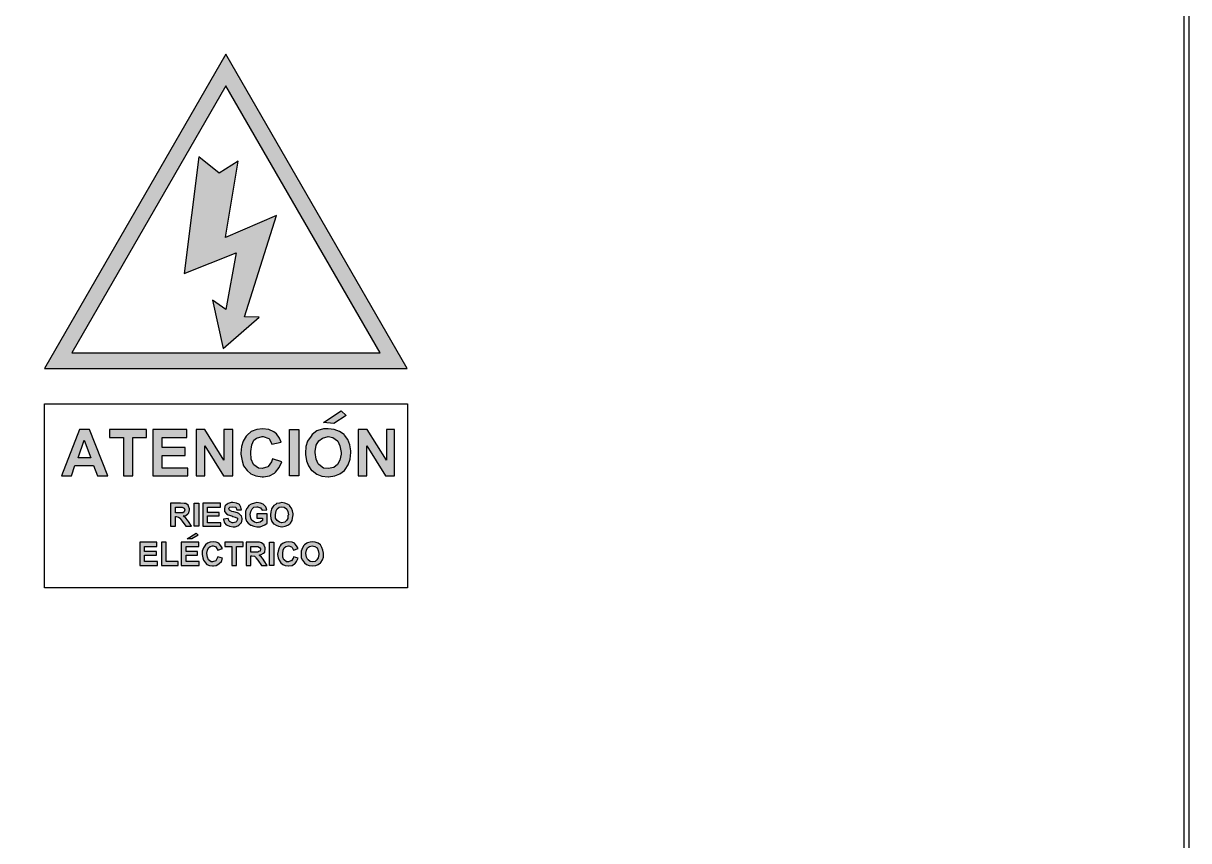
# Model space of a CAD drawing. Header units: millimetres. Extents: x 2153 to 5658, y -781 to 1156.
# Drawn here: x 2550.2 to 3034.4, y 196.8 to 536.4 of the extents above; entities that cross this region are included whole.
import ezdxf

# ---------------------------------------------------------------- set-up
doc = ezdxf.new("R2010")
doc.units = ezdxf.units.MM
doc.layers.add('47ELEC-205-EQUIP', color=5, linetype='Continuous')

# ---------------------------------------------------------------- blocks, each defined once
blk = doc.blocks.new('RIESGO ELECTRICO-2')
at = {"layer": '47ELEC-205-EQUIP'}
h = blk.add_hatch(color=3, dxfattribs=at)
h.paths.add_polyline_path([(-8.881784197001252e-16, 221.673318375857), (-75.3426421340464, 91.1760342232019), (75.3426421340464, 91.1760342232019)])
h.paths.add_polyline_path([(64.061900876246, 97.68897322505654), (-64.061900876246, 97.68897322505656), (0, 208.6474403721595)], flags=16)
h.paths.add_polyline_path([(5.040818813829901, 177.3432385768265), (-0.0219251722410263, 146.5286804375164), (-0.1759054642861893, 145.591474314755), (21.05506316001083, 154.6973235341929), (7.678244589460521, 112.6256320747698), (13.8241906244093, 112.4906586929828), (-1.101678317638289, 99.4657273505145), (-5.538446318645581, 119.5931263697094), (-0.05284212860897419, 115.6778592418223), (4.257178668829512, 139.1694620091384), (-17.29304849349137, 130.5558431561094), (-11.21977578225233, 179.1051139796591), (-2.795582636066678, 172.2534224822566)], flags=0)
h = blk.add_hatch(color=3, dxfattribs=at)
h.dxf.hatch_style = 1
h.paths.add_polyline_path([(49.92698293486509, 71.56832159642907), (47.83200813881198, 73.54990429263697), (40.47914875841605, 68.69178711547801), (44.77107130924553, 68.3039311754268)])
h.paths.add_polyline_path([(-11.56323373397477, 21.98743488972307), (-12.4042828502896, 22.7829615846935), (-16.08071254048757, 20.353902996114), (-14.14118954678455, 20.35523967922194)])
h = blk.add_hatch(color=3, dxfattribs=at)
h.dxf.hatch_style = 1
h.paths.add_polyline_path([(-8.751268467860427, 59.03094426535972), (-1.038922326746617, 46.60549770467787), (2.817250743808472, 46.60549770467787), (2.81725074380847, 65.88636305745968), (-0.8246904894949694, 65.88636305745968), (-0.8246904894949694, 53.03245282227181), (-8.751268467862808, 65.88636305745968), (-12.39320970116387, 65.88636305745968), (-12.39320970116387, 46.60549770467787), (-8.751268467860427, 46.60549770467787)])
h.paths.add_polyline_path([(-26.53251095987071, 58.38824875360024), (-26.53251095987071, 62.4586536614097), (-16.24938277171896, 62.4586536614097), (-16.24938277171896, 65.88636305745968), (-30.38868403042579, 65.88636305745968), (-30.38868403042579, 46.60549770467787), (-15.82091909721385, 46.60549770467787), (-15.82091909721385, 49.81897526347529), (-26.53251095987071, 49.81897526347529), (-26.53251095987071, 54.96053935755026), (-16.89207828347935, 54.96053935755026), (-16.89207828347935, 58.38824875360024)])
h.paths.add_polyline_path([(-38.74372568329818, 62.4586536614097), (-32.95946607746373, 62.4586536614097), (-32.95946607746373, 65.88636305745968), (-48.38415835968954, 65.88636305745968), (-48.38415835968953, 62.4586536614097), (-42.59989875385509, 62.4586536614097), (-42.59989875385509, 46.60549770467787), (-38.74372568329818, 46.60549770467787)])
h.paths.add_polyline_path([(-56.73920001256193, 65.88636305745968), (-60.80960492037048, 65.88636305745968), (-68.30771922423082, 46.60549770467787), (-64.23731431642227, 46.60549770467787), (-62.73769145564983, 50.8901344497408), (-55.02534531453603, 50.8901344497408), (-53.31149061651195, 46.60549770467787), (-49.02685387144811, 46.60549770467787)])
h.paths.add_polyline_path([(-56.09650450080154, 54.10361200853822), (-61.45230043213086, 54.10361200853822), (-58.88151838509294, 61.38749447514421)], flags=16)
h.paths.add_polyline_path([(17.94439880762613, 61.98258291195931), (19.09887037504814, 59.67363977711921), (22.95504344560322, 60.53056712613215), (22.31234793384465, 62.24442182415714), (21.02695691032568, 63.95827652218212), (19.95579772406017, 64.81520387119417), (17.81347935152916, 65.88636305745968), (15.24269730449123, 66.10059489471314), (12.88614709470676, 65.88636305745968), (10.52959688492228, 65.02943570844764), (8.81574218689639, 63.52981284767612), (8.38727851239765, 63.10134917317556), (7.1018874888723, 60.95903080063816), (6.459191977111914, 58.81671242810717), (6.244960139858451, 56.03169854381579), (6.244960139858449, 55.60323486930974), (6.673423814365378, 52.81822098501925), (7.316119326125765, 50.67590261248734), (8.81574218689638, 48.7478160772098), (10.31536504766882, 47.46242505369082), (12.45768342019983, 46.60549770467787), (15.02846546723777, 46.17703403017185), (15.67116097899635, 46.17703403017185), (18.02771118878081, 46.60549770467787), (20.17002956131364, 47.67665689094429), (20.59849323581876, 48.10512056545031), (22.0981160965912, 50.03320710072877), (23.16927528285668, 52.38975731051323), (19.31310221229979, 53.67514833403129), (18.88463853779468, 52.38975731051325), (17.4722953144218, 50.27124247545392), (15.02846546723777, 49.60474342622183), (13.52884260646533, 49.81897526347529), (11.42547547707074, 51.22122001640568), (10.52959688492229, 53.46091649677873), (10.29339255154027, 56.5315728307399), (10.74382872217574, 59.45940793986573), (11.60075607118778, 61.38749447514419), (12.67191525745329, 62.24442182415714), (15.27330185267033, 62.95389089558007)])
h.paths.add_polyline_path([(30.2389259122101, 65.88636305745968), (26.38275284165321, 65.88636305745968), (26.3827528416532, 46.60549770467787), (30.23892591221011, 46.60549770467787)])
h.paths.add_polyline_path([(42.4501406356394, 66.10059489471314), (40.52205410036004, 66.10059489471314), (38.16550389057557, 65.45789938295366), (37.73704021607045, 65.2436675457011), (35.80895368079108, 63.74404468492867), (35.3804900062859, 63.10134917316912), (33.88086714551356, 60.95903080063818), (33.23817163375497, 58.81671242810717), (33.02393979650151, 56.03169854381568), (33.02393979650151, 55.38900303205629), (33.45240347100661, 52.81822098501927), (34.30933082002046, 50.67590261248736), (35.59472184353945, 48.74781607720979), (35.80895368079109, 48.74781607720979), (37.73704021607047, 47.24819321643736), (39.87935858860146, 46.39126586742532), (42.45014063563941, 46.17703403017185), (42.66437247289106, 46.17703403017185), (45.23515451992901, 46.60549770467788), (47.37747289245998, 47.46242505369081), (49.30555942773935, 48.74781607720979), (49.51979126499283, 49.17627975171581), (50.80518228851178, 51.10436628699424), (51.66210963752382, 53.46091649677874), (51.87634147477729, 56.24593038106931), (51.87634147477728, 56.88862589282874), (51.44787780027036, 59.45940793986571), (50.59095045125832, 61.60172631239769), (49.30555942773936, 63.52981284767612), (49.0913275904859, 63.74404468492867), (47.16324105520834, 65.02943570844764), (45.02092268267552, 65.88636305745968)])
h.paths.add_polyline_path([(44.37822717091695, 62.4586536614097), (46.4754441040262, 61.06050903933719), (47.37747289245999, 59.03094426535971), (47.80593656696692, 56.2459303810692), (47.80593656696691, 55.60323486930969), (47.37747289245999, 53.03245282227182), (46.30631370619451, 51.31859812424682), (44.80669084542388, 50.03320710072876), (42.45014063563939, 49.60474342622183), (40.52205410036005, 49.81897526347529), (38.41207260892385, 51.46007197903688), (37.522808378817, 53.46091649677872), (37.06006761034953, 56.46873149181231), (37.522808378817, 59.24517610261319), (38.59396756508249, 61.17326263789163), (40.09359042585493, 62.24442182415714), (42.4501406356394, 62.88711733591663)], flags=16)
h.paths.add_polyline_path([(54.87558719632034, 46.60549770467787), (58.51752842962378, 46.60549770467787), (58.51752842962378, 59.03094426535972), (66.22987457073577, 46.60549770467787), (70.08604764129268, 46.60549770467787), (70.0860476412927, 65.88636305745968), (66.65833824524269, 65.88636305745968), (66.6583382452427, 53.03245282227179), (58.7317602668785, 65.88636305745968), (54.87558719632032, 65.88636305745968)])
h = blk.add_hatch(color=3, dxfattribs=at)
h.dxf.hatch_style = 1
h.paths.add_polyline_path([(23.16927528285669, 35.46544216751499), (22.31234793384465, 35.25121033026244), (21.02695691032568, 35.03697849300897), (20.81272507307222, 34.82274665575551), (19.95579772406018, 34.18005114399602), (19.52733404957416, 33.75158746951092), (18.88463853779467, 32.89466012047797), (18.88463853779467, 32.68042828322449), (18.67040670054121, 31.609269096959), (18.45617486328774, 30.32387807344003), (18.45617486328774, 30.10964623618656), (18.67040670054121, 28.8242552126685), (19.09887037504814, 27.53886418914953), (19.74156588680671, 26.68193684013659), (19.95579772406017, 26.68193684013659), (20.81272507307222, 26.0392413283771), (21.88388425933772, 25.61077765387108), (23.16927528285668, 25.39654581661762), (23.38350712011015, 25.39654581661762), (24.66889814362912, 25.61077765387108), (25.74005732989463, 26.0392413283771), (26.59698467890666, 26.68193684013658), (26.81121651616013, 26.89616867739005), (27.4539120279187, 27.96732786365556), (27.66814386517217, 29.03848704992106), (27.88237570242563, 30.32387807344003), (27.88237570242563, 30.75234174794605), (27.66814386517217, 32.03773277146502), (27.23968019066706, 33.10889195773052), (26.59698467890667, 33.96581930674347), (26.59698467890667, 34.18005114399602), (25.52582549264116, 34.82274665575551), (24.45466630637566, 35.25121033026244)])
h.paths.add_polyline_path([(24.24043446912219, 33.53735563223745), (25.26874728793693, 32.76612101812585), (25.74005732989463, 31.82350093421246), (25.95428916714809, 30.32387807344003), (25.74005732989463, 30.10964623618656), (25.74005732989463, 28.8242552126685), (25.09736181813423, 27.96732786365556), (24.45466630637566, 27.32463235189607), (23.16927528285669, 27.11040051464352), (22.31234793384465, 27.32463235189607), (21.24118874757914, 27.96732786365556), (20.59849323581875, 29.03848704992106), (20.59849323581875, 30.32387807344003), (20.59849323581875, 30.5381099106935), (20.81272507307222, 32.03773277146502), (21.24118874757914, 32.89466012047797), (22.09811609659118, 33.53735563223745), (23.16927528285669, 33.75158746949)], flags=16)
h.paths.add_polyline_path([(14.38576995547919, 33.32312379498399), (15.02846546723777, 32.25196460871848), (16.95655200251531, 32.46619644597104), (16.5280883280102, 33.75158746949), (15.4569291417428, 34.82274665575627), (14.38576995547919, 35.25121033026244), (12.88614709470676, 35.46544216751499), (11.81498790844125, 35.25121033026244), (10.52959688492228, 34.82274665575551), (9.458437698656784, 34.18005114399602), (8.815742186896388, 33.10889195773052), (8.601510349642924, 32.89466012047797), (8.173046675137813, 31.82350093421246), (8.173046675137812, 30.32387807344003), (8.173046675137812, 29.03848704992106), (8.601510349642917, 27.75309602640209), (9.244205861403309, 26.89616867739005), (10.31536504766882, 26.0392413283771), (10.52959688492228, 26.0392413283771), (11.60075607118779, 25.61077765387109), (12.88614709470675, 25.39654581661762), (14.17153811822573, 25.39654581661762), (15.24269730449124, 25.82500949112455), (16.09962465350326, 26.25347316563056), (17.17078383976877, 26.89616867739005), (17.17078383976877, 30.75234174794605), (12.88614709470676, 30.75234174794605), (12.88614709470676, 29.03848704992106), (15.24269730449123, 29.03848704992106), (15.24269730449123, 27.96732786365556), (14.17153811822572, 27.32463235189607), (12.88614709470676, 27.11040051464352), (11.81498790844126, 27.32463235189607), (10.95806055942739, 27.96732786365556), (10.74382872217575, 27.96732786365556), (10.31536504766882, 29.03848704992106), (10.10113321041536, 30.53810991069349), (10.31536504766882, 31.82350093421247), (10.9580605594274, 32.89466012047797), (11.60075607118779, 33.53735563223745), (13.0289683195425, 33.77539100696256)])
h.paths.add_polyline_path([(2.817250743808472, 33.75158746949), (4.102641767327441, 33.53735563223745), (4.53110544183437, 32.46619644597104), (6.459191977111914, 32.46619644597104), (6.244960139858449, 33.53735563223744), (5.602264628099885, 34.60851481850295), (5.388032790846406, 34.82274665575551), (4.316873604580909, 35.25121033026244), (2.817250743808476, 35.46544216751499), (2.174555232049894, 35.46377353362095), (0.8891642085309321, 35.03697849300897), (0.5135593478389602, 34.82274665575551), (-0.1819949777345578, 34.21330557197417), (-0.3962268149880366, 33.96581930674347), (-0.6104586522415083, 32.68042828322449), (-0.6104586522415012, 31.82350093421246), (0.2464686967723608, 30.75234174794605), (0.8891642085309286, 30.32387807344003), (2.388787069303369, 29.89541439893401), (2.817250743808472, 29.68118256168054), (3.888409930073976, 29.46695072442799), (4.745337279087835, 29.03848704992106), (4.745337279087831, 28.39579153816157), (4.216104432007526, 27.33732584400321), (2.741764423342623, 27.05490230792931), (1.378836979396027, 27.6000732855068), (0.8891642085309321, 28.8242552126685), (-1.038922326746615, 28.61002337541504), (-1.038922326746611, 28.3957915381616), (-0.6104586522415154, 27.11040051464353), (0.0322368595188891, 26.25347316563057), (0.4607005340239674, 26.0392413283771), (1.531859720289511, 25.61077765387108), (3.03148258106193, 25.39654581661762), (3.888409930073976, 25.39654581661762), (4.959569116341285, 25.82500949112454), (5.38803279084641, 26.0392413283771), (6.459191977111981, 27.11040051464381), (6.75868429824186, 28.39579153816157), (6.673423814365378, 28.8242552126685), (6.459191977111914, 29.895414398934), (6.244960139858449, 30.10964623618656), (5.388032790846413, 30.96657358519951), (4.745337279087806, 31.18080542245298), (3.24571441831543, 31.60926909695899), (2.388787069303351, 31.82350093421246), (1.531859720289507, 32.25196460871848), (1.206434511715994, 32.89466012047797), (1.361852027199348, 33.32312379498399), (1.645178930019028, 33.53735563223745)])
h.paths.add_polyline_path([(-9.608195816872467, 35.25121033026244), (-9.608195816872467, 25.61077765387108), (-2.110081513012119, 25.61077765387108), (-2.110081513012116, 27.11040051464352), (-7.680109281594923, 27.11040051464352), (-7.680109281594923, 29.89541439893401), (-2.752777024772513, 29.89541439893401), (-2.752777024772513, 31.39503725970553), (-7.680109281594927, 31.39503725970553), (-7.680109281594916, 33.53735563223745), (-2.324313350265584, 33.53735563223745), (-2.32431335026558, 35.25121033026244)])
h.paths.add_polyline_path([(-11.32205051489836, 35.25121033026244), (-13.2501370501759, 35.25121033026244), (-13.25013705017591, 25.61077765387108), (-11.32205051489836, 25.61077765387108)])
h.paths.add_polyline_path([(-23.10480156382073, 35.25121033026244), (-23.10480156382072, 25.61077765387108), (-20.9624831912879, 25.61077765387108), (-20.9624831912879, 29.68118256168054), (-20.74825135403625, 29.68118256168054), (-19.67709216776894, 29.46695072442799), (-19.03439665601035, 29.03848704992106), (-19.03439665601037, 28.82425521266851), (-18.17746930699833, 27.75309602640215), (-16.67784644622589, 25.61077765387108), (-14.32129623644142, 25.61077765387108), (-15.60668725996038, 27.53886418914954), (-16.03515093446725, 28.18155970090892), (-16.67784644622589, 29.03848704992106), (-17.7490056324943, 29.89541439893343), (-16.67784644622589, 30.10964623618656), (-15.82091909721388, 30.75234174794603), (-15.39245542270691, 31.18080542245299), (-15.17822358545345, 32.46619644597102), (-15.17822358545345, 32.89466012047797), (-15.73270598775566, 34.28086612623232), (-16.67784644622588, 35.03697849300897), (-17.32054195798447, 35.03697849300897), (-18.8201648187569, 35.25121033026244)])
h.paths.add_polyline_path([(-19.46286033051728, 33.53735563223745), (-19.24862849326382, 33.53735563223745), (-18.17746930699831, 33.53735563223745), (-17.32054195798447, 33.10889195773052), (-17.10631012073282, 32.46619644597103), (-17.32054195798446, 31.609269096959), (-17.96323746974485, 31.18080542245298), (-18.17746930699832, 31.18080542245298), (-19.67709216776893, 31.18080542245298), (-20.96248319128789, 31.18080542245298), (-20.96248319128789, 33.53735563223745)], flags=16)
h = blk.add_hatch(color=3, dxfattribs=at)
h.dxf.hatch_style = 1
h.paths.add_polyline_path([(40.52205410036004, 14.4707221167082), (40.30782226310657, 15.75611314022717), (39.87935858860146, 16.82727232649268), (39.23666307684107, 17.89843151275818), (38.37973572782903, 18.54112702451766), (37.09434470431007, 18.96959069902368), (35.80895368079109, 19.18382253627715), (34.95202633177905, 18.96959069902368), (33.88086714551355, 18.75535886177113), (33.66663530826008, 18.54112702451766), (32.59547612199458, 17.89843151275818), (32.38124428474111, 17.68419967550563), (31.73854877298254, 16.61304048923921), (31.31008509847561, 15.32764946572116), (31.31008509847561, 14.04225844220218), (31.31008509847561, 13.82802660494872), (31.31008509847561, 12.54263558142975), (31.73854877298254, 11.47147639516425), (32.59547612199458, 10.40031720889874), (33.45240347100662, 9.757621697139257), (34.52356265727212, 9.329158022633237), (36.02318551804456, 9.114926185379773), (37.30857654156353, 9.329158022633237), (38.37973572782903, 9.757621697139257), (39.23666307684107, 10.40031720889874), (39.45089491409453, 10.61454904615221), (40.09359042585493, 11.68570823241771), (40.52205410036004, 12.75686741868321)])
h.paths.add_polyline_path([(38.37973572782903, 12.54263558142975), (37.73704021607045, 11.68570823241771), (37.09434470431006, 11.04301272065823), (35.80895368079109, 10.82878088340476), (34.95202633177905, 11.04301272065823), (33.92371351296352, 11.81424733477043), (33.45240347100662, 12.75686741868321), (33.22169226165867, 14.37184588412966), (33.45240347100662, 15.75611314022717), (33.88086714551355, 16.61304048923921), (34.73779449452559, 17.2557360009987), (35.80895368079109, 17.46996783825216), (36.8801128670566, 17.2557360009987), (37.9512720533221, 16.61304048923921), (38.37973572782903, 15.54188130297371), (38.59396756508249, 14.25649027945474), (38.59396756508249, 13.82802660494872)], flags=16)
h.paths.add_polyline_path([(28.0966075396791, 15.75611314022717), (30.02469407495664, 16.39880865198666), (29.59623040045152, 17.04150416374615), (28.95353488869114, 18.11266335001164), (28.52507121418603, 18.54112702451766), (27.4539120279187, 18.96959069902368), (26.16852100440155, 19.18382253627715), (24.88312998088259, 18.96959069902368), (23.81197079461709, 18.54112702451766), (22.74081160834977, 17.89843151275818), (22.52657977109811, 17.46996783825216), (22.09811609659119, 16.61304048923924), (21.66965242208426, 15.32764946572116), (21.45542058483261, 14.04225844220219), (21.45542058483261, 13.82802660494872), (21.66965242208426, 12.54263558142975), (22.09811609659118, 11.47147639516425), (22.74081160834976, 10.40031720889874), (23.59773895736362, 9.757621697139255), (24.66889814362912, 9.329158022633237), (25.95428916714809, 9.114926185379773), (26.16852100440155, 9.114926185379773), (27.4539120279187, 9.329158022633237), (28.52507121418603, 9.971853534392721), (28.73930305143767, 10.18608537164528), (29.38199856319806, 11.04301272065822), (30.02469407495664, 12.32840374417719), (28.0966075396791, 12.97109925593668), (27.88237570242563, 12.3284037441772), (27.23968019066706, 11.25724455791169), (27.02544835341359, 11.25724455791169), (25.95428916714809, 10.82878088340476), (25.09736181813423, 10.82878088340476), (24.24043446912219, 11.68570823241771), (24.02620263186872, 11.68570823241771), (23.59773895736362, 12.75686741868321), (23.59773895736362, 14.25649027945474), (23.59773895736362, 14.47072211670818), (23.81197079461708, 15.75611314022718), (24.24043446912219, 16.61304048923921), (24.88312998088258, 17.2557360009987), (26.09711039198363, 17.49853208321932), (27.35243378921888, 16.99640272432543)])
h.paths.add_polyline_path([(18.02771118878081, 9.329158022633237), (19.95579772406018, 9.329158022633237), (19.95579772406018, 18.96959069902368), (18.02771118878081, 18.96959069902368)])
h.paths.add_polyline_path([(15.75937408845468, 17.99924649499434), (14.8142336299843, 18.75535886177113), (13.95730628097227, 18.96959069902368), (12.45768342019983, 18.96959069902368), (8.387278512391276, 18.96959069902368), (8.387278512391276, 9.329158022633237), (10.31536504766882, 9.329158022633237), (10.31536504766882, 13.3995629304427), (10.74382872217575, 13.3995629304427), (11.81498790844125, 13.18533109318923), (12.24345158294636, 12.75686741868321), (12.45768342019983, 12.54263558142975), (13.3146107692119, 11.47147639516419), (14.8142336299843, 9.329158022633237), (17.17078383976877, 9.329158022633237), (15.88539281624981, 11.25724455791169), (15.45692914174471, 11.89994006967026), (14.81423362998429, 12.75686741868322), (13.7430744437188, 13.61379476769616), (14.60000179273084, 13.82802660494872), (15.67116097899634, 14.47072211670821), (16.09962465350327, 14.89918579121423), (16.31385649075673, 16.18457681473317), (16.31385649075673, 16.61304048923921)])
h.paths.add_polyline_path([(14.3857699554792, 16.18457681473319), (14.17153811822572, 15.32764946572115), (13.52884260646533, 15.11341762846769), (13.31461076921186, 14.89918579121422), (11.81498790844125, 14.89918579121422), (10.31536504766882, 14.89918579121422), (10.31536504766882, 17.2557360009987), (11.81498790844125, 17.2557360009987), (12.02921974569472, 17.2557360009987), (13.31461076921187, 17.2557360009987), (13.95730628097226, 16.82727232649267)], flags=16)
h.paths.add_polyline_path([(7.101887488872308, 17.2557360009987), (7.101887488872308, 18.96959069902368), (-0.3962268149880401, 18.96959069902368), (-0.3962268149880472, 17.2557360009987), (2.388787069303362, 17.2557360009987), (2.388787069303362, 9.329158022633237), (4.316873604580906, 9.329158022633237), (4.316873604580906, 17.2557360009987)])
h.paths.add_polyline_path([(-4.038168048291482, 17.04150416374614), (-4.038168048291482, 16.82727232649267), (-3.395472536531095, 15.75611314022717), (-1.467386001253544, 16.39880865198666), (-1.895849675760559, 17.04150416374615), (-2.538545187519048, 18.11266335001166), (-2.967008862025978, 18.54112702451766), (-4.038168048291489, 18.96959069902368), (-5.323559071810458, 19.18382253627715), (-6.608950095329412, 18.96959069902368), (-7.680109281594916, 18.54112702451767), (-8.537036630606956, 17.89843151275819), (-8.751268467860434, 17.46996783825217), (-9.393963979618995, 16.6130404892392), (-9.822427654125931, 15.32764946572114), (-9.822427654125931, 13.82802660494874), (-9.608195816872424, 12.54263558142956), (-9.393963979619002, 11.47147639516423), (-8.537036630607005, 10.4003172088987), (-7.894341118846583, 9.75762169713926), (-6.823181932581058, 9.329158022633237), (-5.537790909062089, 9.114926185379773), (-5.109327234556986, 9.114926185379773), (-4.038168048291482, 9.329158022633237), (-2.967008862025963, 9.971853534392723), (-2.752777024772513, 10.18608537164528), (-1.895849675760466, 11.04301272065823), (-1.467386001253544, 12.32840374417719), (-3.395472536531088, 12.97109925593668), (-3.60970437378456, 12.3284037441772), (-4.252399885544953, 11.25724455791169), (-5.537790909062096, 10.82878088340476), (-6.18048642082249, 10.82878088340476), (-7.251645607087994, 11.68570823241771), (-7.680109281594937, 12.75686741868323), (-7.910820490942882, 14.37184588412963), (-7.680109281594923, 15.75611314022716), (-7.251645607087987, 16.61304048923922), (-6.608950095329426, 17.2557360009987), (-5.403896010779846, 17.49674681790861)])
h.paths.add_polyline_path([(-11.32205051489836, 17.2557360009987), (-11.32205051489836, 18.96959069902368), (-18.60593298150343, 18.96959069902368), (-18.60593298150343, 9.329158022633237), (-11.1078186776449, 9.329158022633237), (-11.10781867764489, 11.04301272065823), (-16.46361460897242, 11.04301272065823), (-16.46361460897242, 13.61379476769616), (-11.75051418940348, 13.61379476769616), (-11.75051418940348, 15.11341762846769), (-16.46361460897242, 15.11341762846769), (-16.46361460897243, 17.2557360009987)])
h.paths.add_polyline_path([(-24.81865626184481, 18.96959069902368), (-26.74674279712235, 18.96959069902368), (-26.74674279712235, 9.329158022633237), (-19.8913240050224, 9.329158022633237), (-19.89132400502239, 11.04301272065823), (-24.81865626184479, 11.04301272065823)])
h.paths.add_polyline_path([(-35.74447996175513, 18.96959069902368), (-35.74447996175513, 9.329158022633237), (-28.46059749514824, 9.329158022633237), (-28.46059749514825, 11.04301272065823), (-33.81639342647576, 11.04301272065823), (-33.81639342647577, 13.61379476769616), (-28.88906116965518, 13.61379476769616), (-28.88906116965518, 15.11341762846769), (-33.81639342647577, 15.11341762846769), (-33.81639342647577, 17.2557360009987), (-28.67482933240171, 17.2557360009987), (-28.67482933240171, 18.96959069902368)])
at = {"layer": '47ELEC-205-EQUIP', "color": 3}
for p, q in [((-11.21977578225233, 179.1051139796591), (-17.29304849349137, 130.5558431561094)), ((-2.795582636066683, 172.2534224822566), (-11.21977578225233, 179.1051139796591)), ((5.040818813829901, 177.3432385768265), (-2.795582636066683, 172.2534224822566)), ((-0.0219251722410263, 146.5286804375164), (5.040818813829901, 177.3432385768265)), ((21.05506316001083, 154.6973235341929), (-0.1759054642861884, 145.591474314755)), ((7.678244589460519, 112.6256320747698), (21.05506316001083, 154.6973235341929)), ((-0.1759054642861884, 145.591474314755), (-0.0219251722410263, 146.5286804375164)), ((-17.29304849349137, 130.5558431561094), (4.257178668829511, 139.1694620091384)), ((4.257178668829511, 139.1694620091384), (-0.05284212860897242, 115.6778592418223)), ((-0.05284212860897242, 115.6778592418223), (-5.538446318645583, 119.5931263697094)), ((-5.538446318645583, 119.5931263697094), (-1.101678317638289, 99.4657273505145)), ((-1.101678317638289, 99.4657273505145), (13.82419062440931, 112.4906586929828)), ((13.82419062440931, 112.4906586929828), (7.678244589460519, 112.6256320747698))]:
    blk.add_line(p, q, dxfattribs=at)
for points in [[(0, 221.673318375857), (-75.3426421340464, 91.1760342232019), (75.3426421340464, 91.1760342232019)], [(0, 208.6474403721595), (-64.061900876246, 97.68897322505654), (64.061900876246, 97.68897322505654)], [(-75.37721258993952, 76.518002446619), (75.37721258993952, 76.518002446619), (75.37721258993952, 0), (-75.37721258993952, 0)], [(40.47914875841605, 68.69178711547801), (47.83200813881198, 73.54990429263697), (49.92698293486509, 71.56832159642907), (44.77107130924553, 68.3039311754268)], [(-32.95946607746373, 65.88636305745968), (-48.38415835968954, 65.88636305745968), (-48.38415835968954, 62.4586536614097), (-42.59989875385509, 62.4586536614097), (-42.59989875385509, 46.60549770467787), (-38.74372568329818, 46.60549770467787), (-38.74372568329818, 62.4586536614097), (-32.95946607746373, 62.4586536614097)], [(-16.24938277171896, 65.88636305745968), (-30.38868403042579, 65.88636305745968), (-30.38868403042579, 46.60549770467787), (-15.82091909721385, 46.60549770467787), (-15.82091909721385, 49.81897526347529), (-26.53251095987071, 49.81897526347529), (-26.53251095987071, 54.96053935755026), (-16.89207828347935, 54.96053935755026), (-16.89207828347935, 58.38824875360024), (-26.53251095987071, 58.38824875360024), (-26.53251095987071, 62.4586536614097), (-16.24938277171896, 62.4586536614097)], [(26.3827528416532, 46.60549770467787), (26.3827528416532, 65.88636305745968), (30.23892591221011, 65.88636305745968), (30.23892591221011, 46.60549770467787), (26.3827528416532, 46.60549770467787)], [(-13.25013705017591, 25.61077765387108), (-13.25013705017591, 35.25121033026244), (-11.32205051489836, 35.25121033026244), (-11.32205051489836, 25.61077765387108), (-13.25013705017591, 25.61077765387108)], [(-2.324313350265584, 35.25121033026244), (-9.608195816872467, 35.25121033026244), (-9.608195816872467, 25.61077765387108), (-2.110081513012119, 25.61077765387108), (-2.110081513012119, 27.11040051464352), (-7.680109281594923, 27.11040051464352), (-7.680109281594923, 29.89541439893401), (-2.752777024772513, 29.89541439893401), (-2.752777024772513, 31.39503725970553), (-7.680109281594923, 31.39503725970553), (-7.680109281594923, 33.53735563223745), (-2.324313350265584, 33.53735563223745)], [(-16.08071254048756, 20.353902996114), (-12.4042828502896, 22.78296158469349), (-11.56323373397476, 21.98743488972308), (-14.14118954678454, 20.35523967922193)], [(-28.67482933240171, 18.96959069902368), (-35.74447996175513, 18.96959069902368), (-35.74447996175513, 9.329158022633237), (-28.46059749514825, 9.329158022633237), (-28.46059749514825, 11.04301272065823), (-33.81639342647577, 11.04301272065823), (-33.81639342647577, 13.61379476769616), (-28.88906116965518, 13.61379476769616), (-28.88906116965518, 15.11341762846769), (-33.81639342647577, 15.11341762846769), (-33.81639342647577, 17.2557360009987), (-28.67482933240171, 17.2557360009987)], [(-24.81865626184481, 18.96959069902368), (-26.74674279712235, 18.96959069902368), (-26.74674279712235, 9.329158022633237), (-19.8913240050224, 9.329158022633237), (-19.8913240050224, 11.04301272065823), (-24.81865626184481, 11.04301272065823)], [(-11.32205051489836, 18.96959069902368), (-18.60593298150343, 18.96959069902368), (-18.60593298150343, 9.329158022633237), (-11.1078186776449, 9.329158022633237), (-11.1078186776449, 11.04301272065823), (-16.46361460897242, 11.04301272065823), (-16.46361460897242, 13.61379476769616), (-11.75051418940348, 13.61379476769616), (-11.75051418940348, 15.11341762846769), (-16.46361460897242, 15.11341762846769), (-16.46361460897242, 17.2557360009987), (-11.32205051489836, 17.2557360009987)], [(7.101887488872308, 18.96959069902368), (-0.3962268149880401, 18.96959069902368), (-0.3962268149880401, 17.2557360009987), (2.388787069303362, 17.2557360009987), (2.388787069303362, 9.329158022633237), (4.316873604580906, 9.329158022633237), (4.316873604580906, 17.2557360009987), (7.101887488872308, 17.2557360009987)], [(18.02771118878081, 9.329158022633237), (18.02771118878081, 18.96959069902368), (19.95579772406018, 18.96959069902368), (19.95579772406018, 9.329158022633237), (18.02771118878081, 9.329158022633237)]]:
    blk.add_lwpolyline(points, close=True, dxfattribs=at)
for points in [[(-56.73920001256192, 65.88636305745968), (-60.80960492037048, 65.88636305745968), (-68.30771922423082, 46.60549770467787), (-64.23731431642227, 46.60549770467787), (-62.73769145564984, 50.8901344497408), (-55.02534531453603, 50.8901344497408)], [(-55.02534531453603, 50.8901344497408), (-53.31149061651195, 46.60549770467787), (-49.02685387144811, 46.60549770467787), (-56.73920001256192, 65.88636305745968)], [(-8.751268467862246, 65.88636305745968), (-12.39320970116387, 65.88636305745968), (-12.39320970116387, 46.60549770467787), (-8.751268467860427, 46.60549770467787), (-8.751268467860427, 59.03094426535972)], [(-0.8246904894949694, 53.03245282227181), (-8.751268467860427, 65.88636305745968)], [(-0.8246904894949694, 53.03245282227181), (-8.751268467862246, 65.88636305745877)], [(-1.038922326746615, 46.60549770467787), (2.817250743808472, 46.60549770467787), (2.817250743808472, 65.88636305745968)], [(2.817250743808472, 65.88636305745968), (-0.8246904894949694, 65.88636305745968), (-0.8246904894949694, 53.03245282227181)], [(8.387278512394914, 63.101349173171), (7.101887488872308, 60.95903080063817), (6.459191977111914, 58.81671242810717), (6.244960139858449, 56.03169854381576), (6.244960139858449, 55.60323486930974), (6.673423814365378, 52.81822098501925), (7.316119326125772, 50.67590261248733), (8.815742186896387, 48.74781607720979)], [(15.24269730449123, 66.10059489471314), (12.88614709470676, 65.88636305745968), (10.52959688492228, 65.02943570844764), (8.815742186896387, 63.52981284767611), (8.387278512391276, 63.10134917316918)], [(15.02846546723777, 62.88711733591663), (15.45692914174469, 62.88711733591663), (17.81347935152917, 62.03018998690368), (18.02771118878081, 61.81595814965021), (19.09887037504814, 59.67363977711921), (22.95504344560322, 60.53056712613215), (22.31234793384465, 62.24442182415714), (21.02695691032568, 63.95827652218213), (19.95579772406018, 64.81520387119417), (17.81347935152917, 65.88636305745968), (15.24269730449123, 66.10059489471314)], [(35.38049000628598, 63.10134917316918), (33.88086714551355, 60.95903080063817), (33.88086714551355, 60.95903080063817), (33.23817163375497, 58.81671242810717), (33.02393979650151, 56.03169854381576), (33.02393979650151, 55.38900303205628), (33.45240347100662, 52.81822098501925), (34.30933082002048, 50.67590261248733), (35.59472184353945, 48.74781607720979), (35.80895368079109, 48.74781607720979), (37.73704021607045, 47.24819321643736), (39.87935858860146, 46.39126586742532), (42.4501406356394, 46.17703403017185), (42.66437247289105, 46.17703403017185), (45.23515451992898, 46.60549770467787), (47.37747289245999, 47.46242505369082), (49.30555942773935, 48.74781607720979), (49.51979126499282, 49.17627975171581)], [(42.4501406356394, 66.10059489471314), (40.52205410036004, 66.10059489471314), (38.16550389057556, 65.45789938295366), (37.73704021607045, 65.2436675457011), (35.80895368079109, 63.74404468492867), (35.38049000628598, 63.10134917316918)], [(49.51979126499282, 49.17627975171581), (50.80518228851179, 51.10436628699426), (51.66210963752383, 53.46091649677874), (51.87634147477729, 56.24593038106923), (51.87634147477729, 56.88862589282871), (51.44787780027036, 59.45940793986574), (50.59095045125832, 61.60172631239766), (49.30555942773935, 63.52981284767611), (49.09132759048589, 63.74404468492867), (47.16324105520835, 65.02943570844764), (45.02092268267552, 65.88636305745968), (42.4501406356394, 66.10059489471314)], [(58.73176026687543, 65.88636305745968), (54.87558719632034, 65.88636305745968), (54.87558719632034, 46.60549770467787), (58.51752842962378, 46.60549770467787), (58.51752842962378, 59.03094426535972)], [(66.6583382452427, 53.03245282227181), (58.73176026687725, 65.88636305745968)], [(66.6583382452427, 53.03245282227181), (58.73176026687906, 65.88636305745877)], [(66.22987457073577, 46.60549770467787), (70.08604764129268, 46.60549770467787), (70.08604764129268, 65.88636305745968)], [(70.08604764129268, 65.88636305745968), (66.6583382452427, 65.88636305745968), (66.6583382452427, 53.03245282227181)], [(-61.45230043213087, 54.10361200853822), (-58.88151838509293, 61.38749447514419)], [(-58.88151838509293, 61.38749447514419), (-56.09650450080153, 54.10361200853822), (-61.45230043213087, 54.10361200853822)], [(-8.751268467860427, 59.03094426535972), (-1.038922326746615, 46.60549770467787)], [(-8.751268467860427, 59.03094426535972), (-1.038922326746615, 46.60549770467787)], [(15.02846546723777, 49.60474342622183), (13.52884260646533, 49.81897526347529), (11.60075607118779, 51.10436628699426), (11.38652423393432, 51.31859812424682), (10.52959688492228, 53.46091649677874), (10.31536504766882, 56.24593038106923), (10.31536504766882, 56.67439405557525), (10.74382872217575, 59.45940793986574), (11.60075607118779, 61.38749447514419), (12.67191525745329, 62.24442182415714), (15.02846546723777, 62.88711733591663)], [(42.4501406356394, 49.60474342622183), (40.52205410036004, 49.81897526347529), (38.59396756508249, 51.31859812424682), (38.37973572782903, 51.53282996150028), (37.52280837881699, 53.46091649677874), (37.09434470431006, 56.24593038106923), (37.09434470431006, 56.67439405557525), (37.52280837881699, 59.24517610261319), (38.59396756508249, 61.17326263789164), (40.09359042585493, 62.24442182415714), (42.4501406356394, 62.88711733591663)], [(42.4501406356394, 62.88711733591663), (44.37822717091694, 62.4586536614097), (46.30631370619449, 61.17326263789164), (46.52054554344795, 60.95903080063817), (47.37747289245999, 59.03094426535972), (47.80593656696692, 56.24593038106923), (47.80593656696692, 55.60323486930974), (47.37747289245999, 53.03245282227181), (46.30631370619449, 51.31859812424682), (44.80669084542387, 50.03320710072876), (42.4501406356394, 49.60474342622183)], [(58.51752842962378, 59.03094426535972), (66.22987457073577, 46.60549770467787)], [(58.51752842962378, 59.03094426535972), (66.22987457073577, 46.60549770467787)], [(8.815742186896387, 48.74781607720979), (10.31536504766882, 47.46242505369082), (12.45768342019983, 46.60549770467787), (15.02846546723777, 46.17703403017185), (15.67116097899634, 46.17703403017185), (18.02771118878081, 46.60549770467787), (20.17002956131364, 47.67665689094429), (20.59849323581875, 48.10512056545031), (22.09811609659118, 50.03320710072876), (23.16927528285669, 52.38975731051323), (19.31310221229978, 53.67514833403129)], [(19.31310221229978, 53.67514833403129), (18.88463853779467, 52.38975731051323), (17.5992475142757, 50.46167077523478), (17.38501567702224, 50.24743893798131), (15.02846546723777, 49.60474342622183)], [(-18.82016481875689, 35.25121033026244), (-23.10480156382073, 35.25121033026244), (-23.10480156382073, 25.61077765387108), (-20.9624831912879, 25.61077765387108), (-20.9624831912879, 29.68118256168054), (-20.74825135403626, 29.68118256168054)], [(-15.60668725996038, 33.96581930674347), (-15.60668725996038, 34.18005114399602), (-16.67784644622589, 35.03697849300897), (-17.32054195798446, 35.03697849300897), (-18.82016481875689, 35.25121033026244)], [(-15.82091909721385, 30.75234174794605), (-15.39245542270692, 31.18080542245298), (-15.17822358545345, 32.46619644597104), (-15.17822358545345, 32.89466012047797), (-15.60668725996038, 33.96581930674347)], [(-15.82091909721385, 30.75234174794605), (-15.39245542270692, 31.18080542245298), (-15.17822358545345, 32.46619644597104), (-15.17822358545345, 32.89466012047797), (-15.60668725996038, 33.96581930674438)], [(-0.3962268149880401, 33.96581930674347), (-0.6104586522415048, 32.6804282832245), (-0.6104586522415048, 31.82350093421246), (0.2464686967723537, 30.75234174794605), (0.8891642085309286, 30.32387807344003), (2.388787069303362, 29.89541439893401), (2.817250743808472, 29.68118256168054), (3.888409930073976, 29.46695072442799), (4.745337279087835, 29.03848704992106), (4.745337279087835, 28.39579153816157), (4.316873604580906, 27.53886418914954), (4.149840396356012, 27.32463235189607), (3.031482581061937, 27.11040051464352)], [(2.817250743808472, 35.46544216751499), (2.174555232049897, 35.46377353362095), (0.8891642085309286, 35.03697849300897), (0.5135593478389637, 34.82274665575551), (-0.1819949777345755, 34.21330557197416), (-0.3962268149880401, 33.96581930674347)], [(2.817250743808472, 33.75158746949), (2.817250743808472, 33.75158746949), (4.102641767327441, 33.53735563223745), (4.53110544183437, 32.46619644597104), (6.459191977111914, 32.46619644597104), (6.244960139858449, 33.53735563223745), (5.602264628099874, 34.60851481850295), (5.38803279084641, 34.82274665575551), (4.316873604580906, 35.25121033026244), (2.817250743808472, 35.46544216751499)], [(9.45843769865678, 34.18005114399602), (8.815742186896387, 33.10889195773052), (8.601510349642922, 32.89466012047797), (8.173046675137812, 31.82350093421246), (8.173046675137812, 30.32387807344003), (8.173046675137812, 30.32387807344003), (8.173046675137812, 29.03848704992106), (8.601510349642922, 27.75309602640209), (9.244205861403316, 26.89616867739005), (10.31536504766882, 26.0392413283771), (10.52959688492228, 26.0392413283771), (11.60075607118779, 25.61077765387108), (12.88614709470676, 25.39654581661762), (14.17153811822573, 25.39654581661762), (15.24269730449123, 25.82500949112455), (16.09962465350327, 26.25347316563057), (17.17078383976877, 26.89616867739005)], [(12.88614709470676, 35.46544216751499), (11.81498790844125, 35.25121033026244), (10.52959688492228, 34.82274665575551), (10.52959688492228, 34.82274665575551), (9.45843769865678, 34.18005114399602)], [(12.88614709470676, 33.75158746949), (13.10037893196022, 33.75158746949), (14.38576995547919, 33.32312379498399), (14.38576995547919, 33.32312379498399), (15.02846546723777, 32.25196460871848), (16.95655200251531, 32.46619644597104), (16.5280883280102, 33.75158746949), (15.67116097899634, 34.60851481850295), (15.45692914174469, 34.82274665575551), (14.38576995547919, 35.25121033026244), (12.88614709470676, 35.46544216751499)], [(23.16927528285669, 35.46544216751499), (22.31234793384465, 35.25121033026244), (21.02695691032568, 35.03697849300897), (20.81272507307222, 34.82274665575551), (19.95579772406018, 34.18005114399602), (19.52733404955325, 33.75158746949)], [(26.81121651616013, 26.89616867739005), (27.4539120279187, 27.96732786365556), (27.66814386517217, 29.03848704992106), (27.88237570242563, 30.32387807344003), (27.88237570242563, 30.75234174794605), (27.66814386517217, 32.03773277146502), (27.23968019066706, 33.10889195773052), (26.59698467890667, 33.96581930674347), (26.59698467890667, 34.18005114399602), (25.52582549264116, 34.82274665575551), (24.45466630637566, 35.25121033026244), (23.16927528285669, 35.46544216751499)], [(-19.46286033051729, 33.53735563223745), (-19.24862849326382, 33.53735563223745), (-18.17746930699832, 33.53735563223745), (-17.32054195798446, 33.10889195773052), (-17.10631012073281, 32.46619644597104), (-17.32054195798446, 31.609269096959), (-17.96323746974485, 31.18080542245298), (-18.17746930699832, 31.18080542245298), (-19.67709216776893, 31.18080542245298), (-20.9624831912879, 31.18080542245298)], [(-19.46286033051729, 33.53735563223745), (-19.24862849326382, 33.53735563223745), (-18.17746930699832, 33.53735563223745), (-17.32054195798446, 33.10889195773052), (-17.10631012073281, 32.46619644597104), (-17.32054195798446, 31.609269096959), (-17.96323746974485, 31.18080542245298), (-18.17746930699832, 31.18080542245298), (-19.67709216776893, 31.18080542245298), (-20.9624831912879, 31.18080542245298)], [(-20.9624831912879, 31.18080542245298), (-20.9624831912879, 33.53735563223745), (-19.46286033051729, 33.53735563223745)], [(-20.74825135403626, 29.68118256168054), (-19.67709216776893, 29.46695072442799), (-19.03439665601036, 29.03848704992106), (-19.03439665601036, 28.8242552126685), (-18.17746930699832, 27.75309602640209), (-16.67784644622589, 25.61077765387108), (-14.32129623644141, 25.61077765387108), (-15.60668725996038, 27.53886418914954), (-16.03515093446731, 28.18155970090902), (-16.67784644622589, 29.03848704992106), (-16.67784644622589, 29.03848704992106), (-17.74900563249139, 29.89541439893401)], [(-20.74825135403626, 29.68118256168054), (-19.67709216776893, 29.46695072442799), (-19.03439665601036, 29.03848704992106), (-19.03439665601036, 28.8242552126685), (-18.17746930699832, 27.75309602640209), (-16.67784644622589, 25.61077765387108), (-14.32129623644141, 25.61077765387108), (-15.60668725996038, 27.53886418914954), (-16.03515093446731, 28.18155970090902), (-16.67784644622589, 29.03848704992106), (-16.67784644622589, 29.03848704992106), (-17.74900563249503, 29.89541439893401)], [(-17.74900563249139, 29.89541439893401), (-16.67784644622589, 30.10964623618656), (-15.82091909721385, 30.75234174794605)], [(6.244960139858449, 26.89616867739005), (6.459191977111914, 27.11040051464352), (6.75868429824186, 28.39579153816157), (6.673423814365378, 28.8242552126685), (6.459191977111914, 29.89541439893401), (6.244960139858449, 30.10964623618656), (5.38803279084641, 30.96657358519951), (4.745337279087835, 31.18080542245298), (3.245714418315401, 31.609269096959), (2.388787069303362, 31.82350093421246), (1.531859720289503, 32.25196460871848), (1.206434511715997, 32.89466012047797), (1.361852027199348, 33.32312379498399), (1.645178930019028, 33.53735563223745), (2.817250743808472, 33.75158746949)], [(12.88614709470676, 27.11040051464352), (11.81498790844125, 27.32463235189607), (10.95806055942739, 27.96732786365556), (10.74382872217575, 27.96732786365556), (10.31536504766882, 29.03848704992106), (10.10113321041536, 30.53810991069349), (10.10113321041536, 30.53810991069349), (10.31536504766882, 31.82350093421246), (10.95806055942739, 32.89466012047797), (11.60075607118779, 33.53735563223745), (12.88614709470676, 33.75158746949)], [(17.17078383976877, 30.75234174794605), (12.88614709470676, 30.75234174794605), (12.88614709470676, 29.03848704992106), (15.24269730449123, 29.03848704992106), (15.24269730449123, 27.96732786365556), (14.17153811822573, 27.32463235189607), (12.88614709470676, 27.11040051464352)], [(17.17078383976877, 26.89616867739005), (17.17078383976877, 30.75234174794605)], [(19.52733404956598, 33.75158746950001), (18.88463853779467, 32.89466012047797), (18.88463853779467, 32.6804282832245), (18.67040670054121, 31.609269096959), (18.45617486328774, 30.32387807344003), (18.45617486328774, 30.10964623618656), (18.67040670054121, 28.8242552126685), (19.09887037504814, 27.53886418914954), (19.74156588680671, 26.68193684013659), (19.95579772406018, 26.68193684013659), (20.81272507307222, 26.0392413283771), (21.88388425933772, 25.61077765387108), (23.16927528285669, 25.39654581661762), (23.38350712011015, 25.39654581661762), (24.66889814362912, 25.61077765387108), (25.74005732989463, 26.0392413283771), (26.59698467890667, 26.68193684013659), (26.81121651616013, 26.89616867739005)], [(23.16927528285669, 27.11040051464352), (22.31234793384465, 27.32463235189607), (21.24118874757914, 27.96732786365556), (21.24118874757914, 27.96732786365556), (20.59849323581875, 29.03848704992106), (20.59849323581875, 30.32387807344003), (20.59849323581875, 30.53810991069349), (20.81272507307222, 32.03773277146502), (21.24118874757914, 32.89466012047797), (22.09811609659118, 33.53735563223745), (23.16927528285669, 33.75158746949)], [(23.16927528285669, 33.75158746949), (24.24043446912219, 33.53735563223745), (25.09736181813423, 32.89466012047797), (25.3115936553877, 32.6804282832245), (25.74005732989463, 31.82350093421246), (25.95428916714809, 30.32387807344003), (25.74005732989463, 30.10964623618656), (25.74005732989463, 28.8242552126685), (25.09736181813423, 27.96732786365556), (24.45466630637566, 27.32463235189607), (23.16927528285669, 27.11040051464352)], [(0.8891642085309286, 28.8242552126685), (-1.038922326746615, 28.61002337541504), (-1.038922326746615, 28.39579153816157), (-0.6104586522415048, 27.11040051464352), (0.0322368595188891, 26.25347316563057), (0.4607005340239994, 26.0392413283771), (1.531859720289503, 25.61077765387108), (3.031482581061937, 25.39654581661762), (3.888409930073976, 25.39654581661762), (4.959569116341299, 25.82500949112455), (5.38803279084641, 26.0392413283771), (6.244960139858449, 26.89616867739005)], [(3.031482581061937, 27.11040051464352), (2.603018906556827, 27.11040051464352), (1.531859720289503, 27.53886418914954), (1.317627883037858, 27.75309602640209), (0.8891642085309286, 28.8242552126685)], [(-8.751268467860427, 17.46996783825216), (-9.393963979619002, 16.61304048923921), (-9.822427654125931, 15.32764946572115), (-9.822427654125931, 14.04225844220218), (-9.822427654125931, 13.82802660494872), (-9.608195816872467, 12.54263558142975), (-9.393963979619002, 11.47147639516425), (-8.537036630606963, 10.40031720889874)], [(-5.32355907181045, 19.18382253627715), (-6.608950095329419, 18.96959069902368), (-7.680109281594923, 18.54112702451766), (-8.537036630606963, 17.89843151275818), (-8.751268467860427, 17.46996783825216)], [(-5.537790909062096, 10.82878088340476), (-6.18048642082249, 10.82878088340476), (-7.251645607087994, 11.68570823241771), (-7.251645607087994, 11.68570823241771), (-7.680109281594923, 12.75686741868321), (-7.894341118846569, 14.25649027945474), (-7.894341118846569, 14.4707221167082), (-7.680109281594923, 15.75611314022717), (-7.251645607087994, 16.61304048923921), (-6.608950095329419, 17.2557360009987), (-5.537790909062096, 17.46996783825216)], [(-5.537790909062096, 17.46996783825216), (-5.32355907181045, 17.46996783825216), (-4.038168048291482, 17.04150416374614), (-4.038168048291482, 16.82727232649268), (-3.395472536531088, 15.75611314022717), (-1.467386001253544, 16.39880865198666), (-1.895849675760473, 17.04150416374614), (-2.538545187519048, 18.11266335001164), (-2.967008862025978, 18.54112702451766), (-4.038168048291482, 18.96959069902368), (-5.32355907181045, 19.18382253627715)], [(12.45768342019983, 18.96959069902368), (8.387278512391276, 18.96959069902368), (8.387278512391276, 9.329158022633237), (10.31536504766882, 9.329158022633237), (10.31536504766882, 13.3995629304427), (10.74382872217575, 13.3995629304427)], [(11.81498790844125, 17.2557360009987), (12.02921974569472, 17.2557360009987), (13.31461076921187, 17.2557360009987), (13.95730628097226, 16.82727232649268), (14.38576995547919, 16.18457681473319), (14.17153811822573, 15.32764946572115), (13.52884260646533, 15.11341762846769), (13.31461076921187, 14.89918579121422), (11.81498790844125, 14.89918579121422), (10.31536504766882, 14.89918579121422)], [(11.81498790844125, 17.2557360009987), (12.02921974569472, 17.2557360009987), (13.31461076921187, 17.2557360009987), (13.95730628097226, 16.82727232649268), (14.38576995547919, 16.18457681473319), (14.17153811822573, 15.32764946572115), (13.52884260646533, 15.11341762846769), (13.31461076921187, 14.89918579121422), (11.81498790844125, 14.89918579121422), (10.31536504766882, 14.89918579121422)], [(10.31536504766882, 14.89918579121422), (10.31536504766882, 17.2557360009987), (11.81498790844125, 17.2557360009987)], [(15.88539281624981, 17.68419967550562), (15.88539281624981, 17.89843151275818), (14.8142336299843, 18.75535886177113), (13.95730628097226, 18.96959069902368), (12.45768342019983, 18.96959069902368)], [(15.67116097899634, 14.4707221167082), (16.09962465350327, 14.89918579121422), (16.31385649075673, 16.18457681473319), (16.31385649075673, 16.61304048923921), (15.88539281624981, 17.68419967550562)], [(15.67116097899634, 14.4707221167082), (16.09962465350327, 14.89918579121422), (16.31385649075673, 16.18457681473319), (16.31385649075673, 16.61304048923921), (15.88539281624981, 17.68419967550653)], [(22.52657977109811, 17.46996783825216), (22.09811609659118, 16.61304048923921), (21.66965242208425, 15.32764946572115), (21.45542058483261, 14.04225844220218), (21.45542058483261, 13.82802660494872), (21.66965242208425, 12.54263558142975), (22.09811609659118, 11.47147639516425), (22.74081160834976, 10.40031720889874)], [(26.16852100440155, 19.18382253627715), (24.88312998088259, 18.96959069902368), (23.81197079461708, 18.54112702451766), (22.74081160834976, 17.89843151275818), (22.52657977109811, 17.46996783825216)], [(25.95428916714809, 10.82878088340476), (25.09736181813423, 10.82878088340476), (24.24043446912219, 11.68570823241771), (24.02620263186873, 11.68570823241771), (23.59773895736362, 12.75686741868321), (23.59773895736362, 14.25649027945474), (23.59773895736362, 14.4707221167082), (23.81197079461708, 15.75611314022717), (24.24043446912219, 16.61304048923921), (24.88312998088259, 17.2557360009987), (25.95428916714809, 17.46996783825216)], [(25.95428916714809, 17.46996783825216), (26.16852100440155, 17.46996783825216), (27.23968019066706, 17.04150416374614), (27.4539120279187, 16.82727232649268), (28.0966075396791, 15.75611314022717), (30.02469407495664, 16.39880865198666), (29.59623040045153, 17.04150416374614), (28.95353488869114, 18.11266335001164), (28.52507121418603, 18.54112702451766), (27.4539120279187, 18.96959069902368), (26.16852100440155, 19.18382253627715)], [(32.38124428474111, 17.68419967550562), (31.73854877298254, 16.61304048923921), (31.73854877298254, 16.61304048923921), (31.31008509847561, 15.32764946572115), (31.31008509847561, 14.04225844220218), (31.31008509847561, 13.82802660494872), (31.31008509847561, 12.54263558142975), (31.73854877298254, 11.47147639516425), (32.59547612199458, 10.40031720889874), (32.59547612199458, 10.40031720889874), (33.45240347100662, 9.757621697139257), (34.52356265727212, 9.329158022633237), (36.02318551804456, 9.114926185379773), (36.02318551804456, 9.114926185379773), (37.30857654156353, 9.329158022633237), (38.37973572782903, 9.757621697139257), (39.23666307684107, 10.40031720889874), (39.45089491409453, 10.61454904615221)], [(35.80895368079109, 19.18382253627715), (34.95202633177905, 18.96959069902368), (33.88086714551355, 18.75535886177113), (33.66663530826008, 18.54112702451766), (32.59547612199458, 17.89843151275818), (32.38124428474111, 17.68419967550562)], [(35.80895368079109, 10.82878088340476), (34.95202633177905, 11.04301272065823), (34.09509898276701, 11.68570823241771), (33.88086714551355, 11.89994006967027), (33.45240347100662, 12.75686741868321), (33.23817163375497, 14.25649027945474), (33.23817163375497, 14.4707221167082), (33.45240347100662, 15.75611314022717), (33.88086714551355, 16.61304048923921), (34.73779449452559, 17.2557360009987), (35.80895368079109, 17.46996783825216)], [(39.45089491409453, 10.61454904615221), (40.09359042585493, 11.68570823241771), (40.52205410036004, 12.75686741868321), (40.52205410036004, 14.04225844220218), (40.52205410036004, 14.4707221167082), (40.30782226310657, 15.75611314022717), (39.87935858860146, 16.82727232649268), (39.23666307684107, 17.89843151275818), (39.23666307684107, 17.89843151275818), (38.37973572782903, 18.54112702451766), (37.09434470431006, 18.96959069902368), (35.80895368079109, 19.18382253627715)], [(35.80895368079109, 17.46996783825216), (36.8801128670566, 17.2557360009987), (37.9512720533221, 16.61304048923921), (37.9512720533221, 16.61304048923921), (38.37973572782903, 15.54188130297371), (38.59396756508249, 14.25649027945474), (38.59396756508249, 13.82802660494872), (38.37973572782903, 12.54263558142975), (37.73704021607045, 11.68570823241771), (37.09434470431006, 11.04301272065823), (35.80895368079109, 10.82878088340476)], [(-8.537036630606963, 10.40031720889874), (-7.894341118846569, 9.757621697139257), (-6.823181932581065, 9.329158022633237), (-5.537790909062096, 9.114926185379773), (-5.109327234556986, 9.114926185379773), (-4.038168048291482, 9.329158022633237), (-2.967008862025978, 9.971853534392721), (-2.752777024772513, 10.18608537164528), (-1.895849675760473, 11.04301272065823), (-1.467386001253544, 12.32840374417719), (-3.395472536531088, 12.97109925593668)], [(-3.395472536531088, 12.97109925593668), (-3.609704373784552, 12.32840374417719), (-4.252399885544946, 11.25724455791169), (-4.252399885544946, 11.25724455791169), (-5.537790909062096, 10.82878088340476)], [(10.74382872217575, 13.3995629304427), (11.81498790844125, 13.18533109318923), (12.24345158294636, 12.75686741868321), (12.45768342019983, 12.54263558142975), (13.31461076921187, 11.47147639516425), (14.8142336299843, 9.329158022633237), (17.17078383976877, 9.329158022633237), (15.88539281624981, 11.25724455791169), (15.45692914174469, 11.89994006967027), (14.8142336299843, 12.75686741868321), (14.8142336299843, 12.75686741868321), (13.7430744437188, 13.61379476769616)], [(10.74382872217575, 13.3995629304427), (11.81498790844125, 13.18533109318923), (12.24345158294636, 12.75686741868321), (12.45768342019983, 12.54263558142975), (13.31461076921187, 11.47147639516425), (14.8142336299843, 9.329158022633237), (17.17078383976877, 9.329158022633237), (15.88539281624981, 11.25724455791169), (15.45692914174469, 11.89994006967027), (14.8142336299843, 12.75686741868321), (14.8142336299843, 12.75686741868321), (13.7430744437188, 13.61379476769616)], [(13.7430744437188, 13.61379476769616), (14.60000179273084, 13.82802660494872), (15.67116097899634, 14.4707221167082)], [(22.74081160834976, 10.40031720889874), (23.59773895736362, 9.757621697139257), (24.66889814362912, 9.329158022633237), (25.95428916714809, 9.114926185379773), (26.16852100440155, 9.114926185379773), (27.4539120279187, 9.329158022633237), (28.52507121418603, 9.971853534392721), (28.73930305143767, 10.18608537164528), (29.38199856319807, 11.04301272065823), (30.02469407495664, 12.32840374417719), (28.0966075396791, 12.97109925593668)], [(28.0966075396791, 12.97109925593668), (27.88237570242563, 12.32840374417719), (27.23968019066706, 11.25724455791169), (27.02544835341359, 11.25724455791169), (25.95428916714809, 10.82878088340476)]]:
    blk.add_lwpolyline(points, dxfattribs=at)

msp = doc.modelspace()

# ---------------------------------------------------------------- linework, layer by layer
at = {"layer": '47ELEC-205-EQUIP'}
for points in [[(2234.395185290397, 1057.25601296324), (3034.395185290399, 1057.25601296324), (3034.395185290399, -142.743987036758), (2234.395185290397, -142.7439870367579)], [(2236.395185290397, 1055.25601296324), (3032.395185290399, 1055.25601296324), (3032.395185290399, -140.743987036758), (2236.395185290397, -140.7439870367579)]]:
    msp.add_lwpolyline(points, close=True, dxfattribs=at)

# ---------------------------------------------------------------- block references
msp.add_blockref('RIESGO ELECTRICO-2', (2634.395185290394, 301.8021092201234))

doc.saveas('drawing.dxf')
